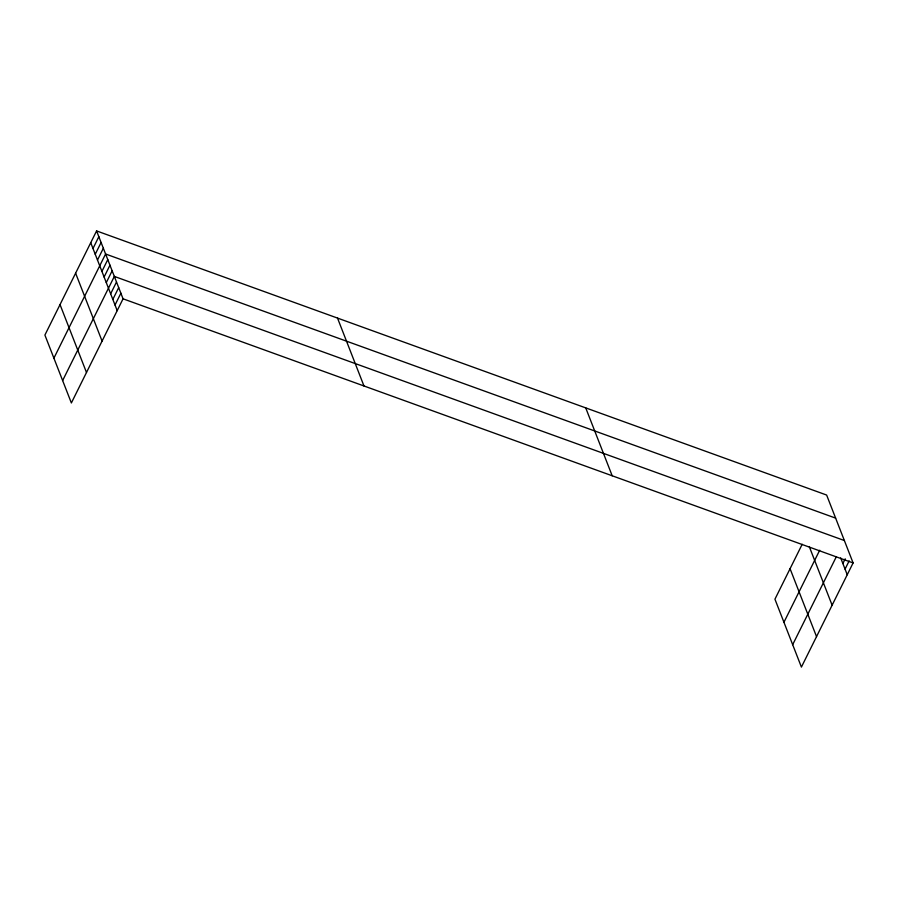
<?xml version="1.0" encoding="UTF-8"?>
<svg xmlns="http://www.w3.org/2000/svg" width="898" height="898" viewBox="0 0 898 898"><rect width="100%" height="100%" fill="white"/><g stroke="black" fill="none" stroke-linecap="round" stroke-linejoin="round"><path stroke-width="1.35" d="M96.591 230.921L44.9 335.066L71.369 402.955L123.06 298.81L96.591 230.921L826.631 495.045L853.1 562.934L801.409 667.079L774.94 599.19L802.183 544.289M92.988 248.499L98.847 236.69M95.233 254.269L101.092 242.471M97.489 260.038L103.349 248.241M53.902 358.145L105.594 254.011L835.634 518.124M101.923 271.409L107.771 259.612M104.101 277.011L109.96 265.213M106.29 282.612L112.138 270.814M62.636 380.55L114.327 276.416L844.367 540.529M110.656 293.814L116.504 282.017M112.834 299.416L118.693 287.618M115.023 305.017L120.871 293.208M783.943 622.269L819.694 550.238M792.676 644.674L836.274 556.85M842.874 563.529L845.22 558.814M845.063 569.13L849.16 560.88M123.06 298.81L853.1 562.934M840.696 557.927L847.241 574.731M809.255 546.545L832.12 605.207M790.072 568.715L816.529 636.603M585.721 407.883L612.189 475.772M337.513 318.083L363.971 385.972M90.743 242.729L117.2 310.618M75.612 273.194L102.08 341.083M60.031 304.59L86.489 372.479"/></g></svg>
